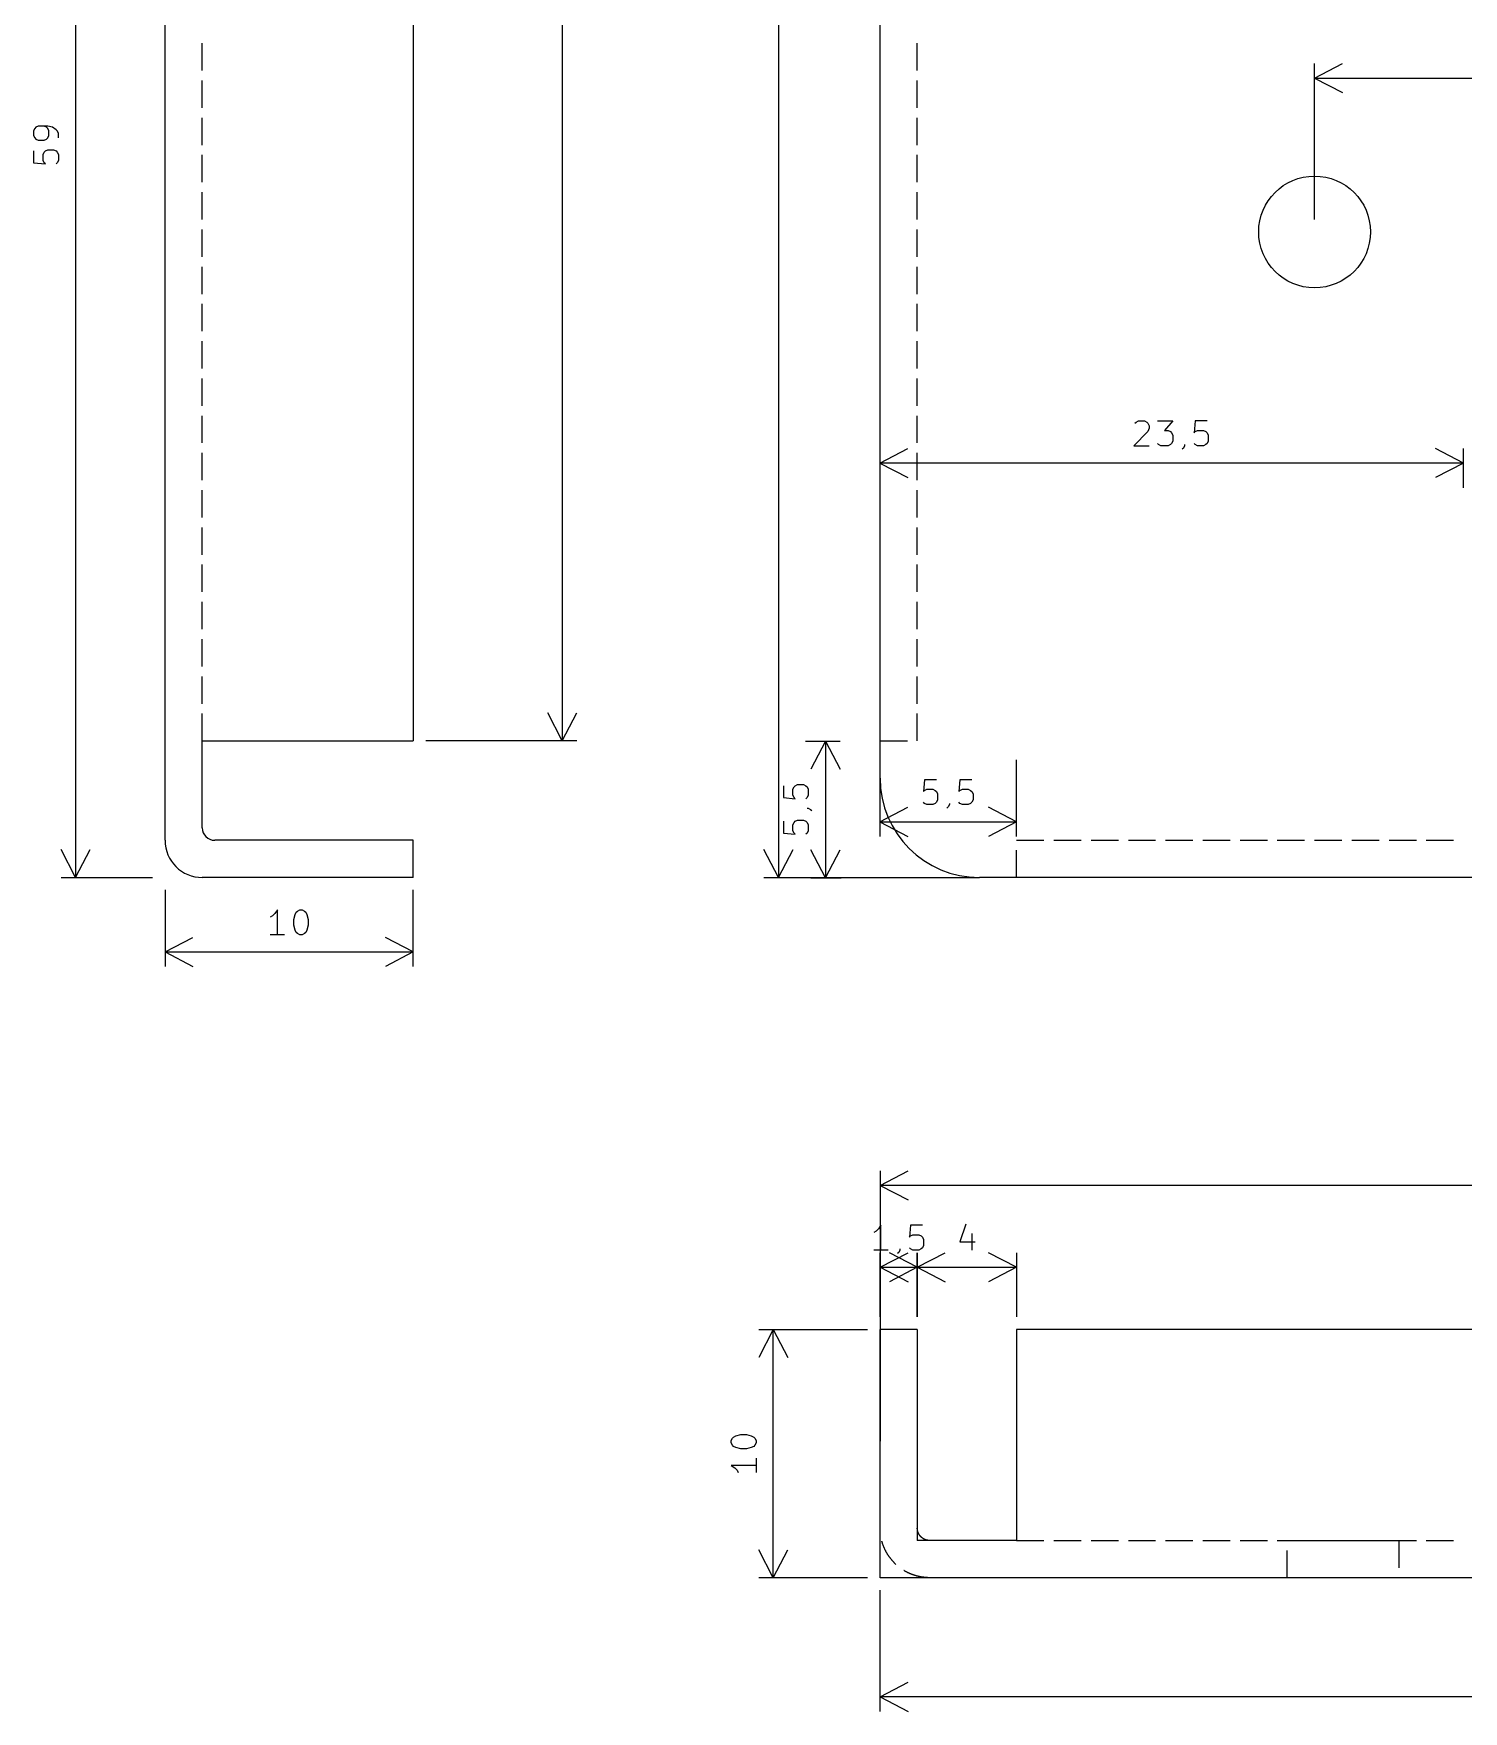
# Model space of a CAD drawing. Header units: millimetres. Extents: x 132 to 491, y -200 to -1.
# Drawn here: x 137.2 to 194.8, y -199.9 to -132.3 of the extents above; entities that cross this region are included whole.
import ezdxf

# ---------------------------------------------------------------- set-up
doc = ezdxf.new("R2010")
doc.units = ezdxf.units.MM
doc.layers.add('User.3', color=254, linetype='CONTINUOUS', true_color=0xb4dbd2)
doc.layers.add('User.4', color=57, linetype='CONTINUOUS', true_color=0x484848)

msp = doc.modelspace()

# ---------------------------------------------------------------- linework, layer by layer
at = {"layer": 'User.3', "linetype": 'CONTINUOUS'}
for p, q in [((167.21, -48.3), (167.21, -166.3)), ((142.5, -164.8), (142.5, -49.8)), ((171.3, -162.3), (171.3, -52.3)), ((152.5, -53.8), (152.5, -160.8)), ((158.5, -53.8), (158.5, -160.8)), ((138.9, -107.3), (138.9, -166.3)), ((144, -133.8), (144, -132.7)), ((172.8, -133.8), (172.8, -132.7)), ((188.8, -134.1), (189.926504, -133.513579)), ((188.8, -139.8), (188.8, -133.51358)), ((144, -135.3), (144, -134.2)), ((172.8, -135.3), (172.8, -134.2)), ((188.8, -134.1), (271.3, -134.1)), ((188.8, -134.1), (189.926504, -134.686421)), ((144, -136.8), (144, -135.7)), ((172.8, -136.8), (172.8, -135.7)), ((137.252438, -136.133333), (137.204819, -136.228571)), ((137.204819, -136.228571), (137.204819, -136.419047)), ((137.204819, -136.419047), (137.252438, -136.514285)), ((137.300057, -136.085714), (137.252438, -136.133333)), ((137.395295, -136.038095), (137.300057, -136.085714)), ((137.776247, -136.038095), (137.395295, -136.038095)), ((137.728628, -136.085714), (137.63339, -136.038095)), ((137.776247, -136.133333), (137.728628, -136.085714)), ((137.966723, -136.085714), (137.776247, -136.038095)), ((137.823866, -136.228571), (137.776247, -136.133333)), ((137.776247, -136.514285), (137.823866, -136.419047)), ((137.823866, -136.419047), (137.823866, -136.228571)), ((138.10958, -136.180952), (137.966723, -136.085714)), ((138.1572, -136.228571), (138.10958, -136.180952)), ((138.204819, -136.323809), (138.1572, -136.228571)), ((138.204819, -136.514285), (138.204819, -136.323809)), ((137.204819, -137.038095), (137.204819, -137.514285)), ((137.252438, -136.514285), (137.300057, -136.561904)), ((137.300057, -136.561904), (137.395295, -136.609523)), ((137.395295, -136.609523), (137.63339, -136.609523)), ((137.585771, -137.180952), (137.63339, -137.085714)), ((137.63339, -136.609523), (137.728628, -136.561904)), ((137.63339, -137.085714), (137.681009, -137.038095)), ((137.681009, -137.038095), (137.776247, -136.990476)), ((137.728628, -136.561904), (137.776247, -136.514285)), ((137.776247, -136.990476), (138.014342, -136.990476)), ((138.014342, -136.990476), (138.10958, -137.038095)), ((138.10958, -137.038095), (138.1572, -137.085714)), ((138.1572, -137.085714), (138.204819, -137.180952)), ((137.204819, -137.514285), (137.681009, -137.561904)), ((137.585771, -137.419047), (137.585771, -137.180952)), ((137.63339, -137.514285), (137.585771, -137.419047)), ((137.681009, -137.561904), (137.63339, -137.514285)), ((138.1572, -137.514285), (138.10958, -137.561904)), ((138.204819, -137.419047), (138.1572, -137.514285)), ((138.204819, -137.180952), (138.204819, -137.419047)), ((144, -138.3), (144, -137.2)), ((172.8, -138.3), (172.8, -137.2)), ((144, -139.8), (144, -138.7)), ((172.8, -139.8), (172.8, -138.7)), ((144, -141.3), (144, -140.2)), ((172.8, -141.3), (172.8, -140.2)), ((144, -142.8), (144, -141.7)), ((172.8, -142.8), (172.8, -141.7)), ((144, -144.3), (144, -143.2)), ((172.8, -144.3), (172.8, -143.2)), ((144, -145.8), (144, -144.7)), ((172.8, -145.8), (172.8, -144.7)), ((144, -147.3), (144, -146.2)), ((172.8, -147.3), (172.8, -146.2)), ((144, -148.8), (144, -147.7)), ((172.8, -148.8), (172.8, -147.7)), ((181.566829, -148.007038), (181.614448, -147.959419)), ((181.614448, -147.959419), (181.709686, -147.9118)), ((181.709686, -147.9118), (181.947781, -147.9118)), ((181.947781, -147.9118), (182.043019, -147.959419)), ((182.043019, -147.959419), (182.090638, -148.007038)), ((182.471591, -147.9118), (183.090638, -147.9118)), ((183.090638, -147.9118), (182.757305, -148.292752)), ((183.9954, -147.9118), (183.947781, -148.38799)), ((184.47159, -147.9118), (183.9954, -147.9118)), ((182.090638, -148.340371), (181.51921, -148.9118)), ((182.090638, -148.007038), (182.138257, -148.102276)), ((182.138257, -148.197514), (182.090638, -148.340371)), ((182.138257, -148.102276), (182.138257, -148.197514)), ((182.757305, -148.292752), (182.900162, -148.292752)), ((182.900162, -148.292752), (182.9954, -148.340371)), ((182.9954, -148.340371), (183.043019, -148.38799)), ((183.043019, -148.38799), (183.090638, -148.483228)), ((183.090638, -148.483228), (183.090638, -148.721323)), ((183.947781, -148.38799), (183.9954, -148.340371)), ((183.9954, -148.340371), (184.090638, -148.292752)), ((184.090638, -148.292752), (184.328733, -148.292752)), ((184.328733, -148.292752), (184.423971, -148.340371)), ((184.423971, -148.340371), (184.47159, -148.38799)), ((184.47159, -148.38799), (184.519209, -148.483228)), ((184.519209, -148.483228), (184.519209, -148.721323)), ((144, -150.3), (144, -149.2)), ((171.293019, -149.606981), (172.419523, -149.02056)), ((171.293019, -149.020561), (171.293019, -150.706981)), ((172.8, -150.3), (172.8, -149.2)), ((181.51921, -148.9118), (182.138257, -148.9118)), ((182.51921, -148.864181), (182.471591, -148.816561)), ((182.614448, -148.9118), (182.51921, -148.864181)), ((182.900162, -148.9118), (182.614448, -148.9118)), ((182.9954, -148.864181), (182.900162, -148.9118)), ((183.043019, -148.816561), (182.9954, -148.864181)), ((183.090638, -148.721323), (183.043019, -148.816561)), ((183.51921, -149.007038), (183.471591, -149.054657)), ((183.566829, -148.9118), (183.51921, -149.007038)), ((183.566829, -148.864181), (183.566829, -148.9118)), ((183.9954, -148.864181), (183.947781, -148.816561)), ((184.090638, -148.9118), (183.9954, -148.864181)), ((184.328733, -148.9118), (184.090638, -148.9118)), ((184.423971, -148.864181), (184.328733, -148.9118)), ((184.47159, -148.816561), (184.423971, -148.864181)), ((184.519209, -148.721323), (184.47159, -148.816561)), ((194.793019, -149.606981), (193.666515, -149.02056)), ((194.793019, -150.606981), (194.793019, -149.020561)), ((194.793019, -149.606981), (171.293019, -149.606981)), ((171.293019, -149.606981), (172.419523, -150.193402)), ((194.793019, -149.606981), (193.666515, -150.193402)), ((144, -151.8), (144, -150.7)), ((172.8, -151.8), (172.8, -150.7)), ((144, -153.3), (144, -152.2)), ((172.8, -153.3), (172.8, -152.2)), ((144, -154.8), (144, -153.7)), ((172.8, -154.8), (172.8, -153.7)), ((144, -156.3), (144, -155.2)), ((172.8, -156.3), (172.8, -155.2)), ((144, -157.8), (144, -156.7)), ((172.8, -157.8), (172.8, -156.7)), ((144, -159.3), (144, -158.2)), ((172.8, -159.3), (172.8, -158.2)), ((144, -160.8), (144, -159.7)), ((158.5, -160.8), (157.913579, -159.673496)), ((158.5, -160.8), (159.086421, -159.673496)), ((172.8, -160.8), (172.8, -159.7)), ((144, -160.8), (152.5, -160.8)), ((144, -164.3), (144, -160.8)), ((159.08642, -160.8), (153, -160.8)), ((168.293019, -160.806981), (169.689439, -160.806981)), ((169.103019, -160.806981), (168.516598, -161.933485)), ((169.103019, -160.806981), (169.103019, -166.306981)), ((169.103019, -160.806981), (169.68944, -161.933485)), ((171.3, -160.8), (172.4, -160.8)), ((171.293019, -161.306981), (171.293019, -164.643401)), ((176.793019, -164.643401), (176.793019, -161.556981)), ((167.407838, -162.6046), (167.407838, -163.08079)), ((167.78879, -162.747457), (167.836409, -162.652219)), ((167.78879, -162.985552), (167.78879, -162.747457)), ((167.836409, -162.652219), (167.884028, -162.6046)), ((167.884028, -162.6046), (167.979266, -162.556981)), ((167.979266, -162.556981), (168.217361, -162.556981)), ((168.217361, -162.556981), (168.312599, -162.6046)), ((168.312599, -162.6046), (168.360219, -162.652219)), ((168.360219, -162.652219), (168.407838, -162.747457)), ((168.407838, -162.747457), (168.407838, -162.985552)), ((173.090638, -162.3618), (173.043019, -162.83799)), ((173.043019, -162.83799), (173.090638, -162.790371)), ((173.566828, -162.3618), (173.090638, -162.3618)), ((173.090638, -162.790371), (173.185876, -162.742752)), ((173.185876, -162.742752), (173.423971, -162.742752)), ((173.423971, -162.742752), (173.519209, -162.790371)), ((173.519209, -162.790371), (173.566828, -162.83799)), ((173.566828, -162.83799), (173.614447, -162.933228)), ((174.519209, -162.3618), (174.47159, -162.83799)), ((174.47159, -162.83799), (174.519209, -162.790371)), ((174.995399, -162.3618), (174.519209, -162.3618)), ((174.519209, -162.790371), (174.614447, -162.742752)), ((174.614447, -162.742752), (174.852542, -162.742752)), ((174.852542, -162.742752), (174.94778, -162.790371)), ((174.94778, -162.790371), (174.995399, -162.83799)), ((174.995399, -162.83799), (175.043018, -162.933228)), ((167.407838, -163.08079), (167.884028, -163.128409)), ((167.836409, -163.08079), (167.78879, -162.985552)), ((167.884028, -163.128409), (167.836409, -163.08079)), ((168.360219, -163.08079), (168.312599, -163.128409)), ((168.407838, -162.985552), (168.360219, -163.08079)), ((168.360219, -163.509361), (168.407838, -163.509361)), ((168.407838, -163.509361), (168.503076, -163.55698)), ((171.293019, -164.056981), (172.419523, -163.47056)), ((173.090638, -163.314181), (173.043019, -163.266561)), ((173.185876, -163.3618), (173.090638, -163.314181)), ((173.423971, -163.3618), (173.185876, -163.3618)), ((173.519209, -163.314181), (173.423971, -163.3618)), ((173.566828, -163.266561), (173.519209, -163.314181)), ((173.614447, -163.171323), (173.566828, -163.266561)), ((173.614447, -162.933228), (173.614447, -163.171323)), ((174.043019, -163.457038), (173.9954, -163.504657)), ((174.090638, -163.3618), (174.043019, -163.457038)), ((174.090638, -163.314181), (174.090638, -163.3618)), ((174.519209, -163.314181), (174.47159, -163.266561)), ((174.614447, -163.3618), (174.519209, -163.314181)), ((174.852542, -163.3618), (174.614447, -163.3618)), ((174.94778, -163.314181), (174.852542, -163.3618)), ((174.995399, -163.266561), (174.94778, -163.314181)), ((175.043018, -163.171323), (174.995399, -163.266561)), ((175.043018, -162.933228), (175.043018, -163.171323)), ((176.793019, -164.056981), (175.666515, -163.47056)), ((167.407838, -164.033171), (167.407838, -164.509361)), ((167.78879, -164.176028), (167.836409, -164.08079)), ((167.78879, -164.414123), (167.78879, -164.176028)), ((167.836409, -164.08079), (167.884028, -164.033171)), ((167.884028, -164.033171), (167.979266, -163.985552)), ((167.979266, -163.985552), (168.217361, -163.985552)), ((168.217361, -163.985552), (168.312599, -164.033171)), ((168.312599, -164.033171), (168.360219, -164.08079)), ((168.360219, -164.08079), (168.407838, -164.176028)), ((168.407838, -164.176028), (168.407838, -164.414123)), ((168.503076, -163.55698), (168.550695, -163.604599)), ((171.293019, -164.056981), (176.793019, -164.056981)), ((171.293019, -164.056981), (172.419523, -164.643402)), ((176.793019, -164.056981), (175.666515, -164.643402)), ((152.5, -164.8), (144.5, -164.8)), ((152.5, -166.3), (152.5, -164.8)), ((167.407838, -164.509361), (167.884028, -164.55698)), ((167.836409, -164.509361), (167.78879, -164.414123)), ((167.884028, -164.55698), (167.836409, -164.509361)), ((168.360219, -164.509361), (168.312599, -164.55698)), ((168.407838, -164.414123), (168.360219, -164.509361)), ((176.8, -164.8), (177.9, -164.8)), ((178.3, -164.8), (179.4, -164.8)), ((179.8, -164.8), (180.9, -164.8)), ((181.3, -164.8), (182.4, -164.8)), ((182.8, -164.8), (183.9, -164.8)), ((184.3, -164.8), (185.4, -164.8)), ((185.8, -164.8), (186.9, -164.8)), ((187.3, -164.8), (188.4, -164.8)), ((188.8, -164.8), (189.9, -164.8)), ((190.3, -164.8), (191.4, -164.8)), ((191.8, -164.8), (192.9, -164.8)), ((193.3, -164.8), (194.4, -164.8)), ((138.9, -166.3), (138.313579, -165.173496)), ((138.9, -166.3), (139.486421, -165.173496)), ((167.21, -166.3), (166.623579, -165.173496)), ((167.21, -166.3), (167.796421, -165.173496)), ((169.103019, -166.306981), (168.516598, -165.180477)), ((169.103019, -166.306981), (169.68944, -165.180477)), ((176.8, -166.3), (176.8, -165.2)), ((138.31358, -166.3), (142, -166.3)), ((142.5, -166.8), (142.5, -169.88642)), ((152.5, -166.3), (144, -166.3)), ((152.5, -169.88642), (152.5, -166.8)), ((166.62358, -166.3), (175.3, -166.3)), ((168.516599, -166.306981), (169.733019, -166.306981)), ((419.3, -166.3), (175.3, -166.3)), ((146.833333, -167.842914), (146.738095, -167.890533)), ((146.928571, -167.747676), (146.833333, -167.842914)), ((147.023809, -167.604819), (146.928571, -167.747676)), ((147.023809, -168.604819), (147.023809, -167.604819)), ((147.690476, -167.985771), (147.738095, -167.795295)), ((147.690476, -168.223866), (147.690476, -167.985771)), ((147.738095, -168.414342), (147.690476, -168.223866)), ((147.738095, -167.795295), (147.785714, -167.700057)), ((147.785714, -167.700057), (147.833333, -167.652438)), ((147.833333, -167.652438), (147.928571, -167.604819)), ((147.928571, -167.604819), (148.023809, -167.604819)), ((148.023809, -167.604819), (148.119047, -167.652438)), ((148.119047, -167.652438), (148.166666, -167.700057)), ((148.166666, -167.700057), (148.214285, -167.795295)), ((148.214285, -167.795295), (148.261904, -167.985771)), ((148.261904, -168.223866), (148.214285, -168.414342)), ((148.261904, -167.985771), (148.261904, -168.223866)), ((142.5, -169.3), (143.626504, -168.713579)), ((147.309523, -168.604819), (146.738095, -168.604819)), ((147.785714, -168.50958), (147.738095, -168.414342)), ((147.833333, -168.5572), (147.785714, -168.50958)), ((147.928571, -168.604819), (147.833333, -168.5572)), ((148.023809, -168.604819), (147.928571, -168.604819)), ((148.119047, -168.5572), (148.023809, -168.604819)), ((148.166666, -168.50958), (148.119047, -168.5572)), ((148.214285, -168.414342), (148.166666, -168.50958)), ((152.5, -169.3), (151.373496, -168.713579)), ((142.5, -169.3), (152.5, -169.3)), ((142.5, -169.3), (143.626504, -169.886421)), ((152.5, -169.3), (151.373496, -169.886421)), ((171.3, -178.7), (172.426504, -178.113579)), ((171.3, -178.11358), (171.3, -189)), ((297.3, -178.7), (171.3, -178.7)), ((171.3, -178.7), (172.426504, -179.286421)), ((171.335714, -180.304819), (171.240476, -180.447676)), ((171.335714, -181.304819), (171.335714, -180.304819)), ((172.52619, -180.304819), (172.478571, -180.781009)), ((173.00238, -180.304819), (172.52619, -180.304819)), ((174.752381, -180.2572), (174.514286, -180.971485)), ((171.145238, -180.542914), (171.05, -180.590533)), ((171.240476, -180.447676), (171.145238, -180.542914)), ((172.478571, -180.781009), (172.52619, -180.73339)), ((172.52619, -180.73339), (172.621428, -180.685771)), ((172.621428, -180.685771), (172.859523, -180.685771)), ((172.859523, -180.685771), (172.954761, -180.73339)), ((172.954761, -180.73339), (173.00238, -180.781009)), ((173.00238, -180.781009), (173.049999, -180.876247)), ((173.049999, -180.876247), (173.049999, -181.114342)), ((174.514286, -180.971485), (175.133333, -180.971485)), ((174.990476, -180.638152), (174.990476, -181.304819)), ((171.621428, -181.304819), (171.05, -181.304819)), ((171.3, -182), (172.426504, -181.413579)), ((171.3, -184), (171.3, -181.41358)), ((172.8, -182), (171.673496, -181.413579)), ((172.05, -181.400057), (172.002381, -181.447676)), ((172.097619, -181.304819), (172.05, -181.400057)), ((172.097619, -181.2572), (172.097619, -181.304819)), ((172.52619, -181.2572), (172.478571, -181.20958)), ((172.621428, -181.304819), (172.52619, -181.2572)), ((172.859523, -181.304819), (172.621428, -181.304819)), ((172.8, -182), (173.926504, -181.413579)), ((172.8, -184), (172.8, -181.41358)), ((172.8, -181.41358), (172.8, -184)), ((172.954761, -181.2572), (172.859523, -181.304819)), ((173.00238, -181.20958), (172.954761, -181.2572)), ((173.049999, -181.114342), (173.00238, -181.20958)), ((176.8, -182), (175.673496, -181.413579)), ((176.8, -181.41358), (176.8, -184)), ((171.3, -182), (172.8, -182)), ((171.3, -182), (172.426504, -182.586421)), ((172.8, -182), (171.673496, -182.586421)), ((172.8, -182), (176.8, -182)), ((172.8, -182), (173.926504, -182.586421)), ((176.8, -182), (175.673496, -182.586421)), ((167, -184.5), (166.413579, -185.626504)), ((166.41358, -184.5), (170.8, -184.5)), ((167, -194.5), (167, -184.5)), ((167, -184.5), (167.586421, -185.626504)), ((171.3, -194.5), (171.3, -184.5)), ((172.8, -184.5), (171.3, -184.5)), ((172.8, -184.5), (172.8, -193)), ((176.8, -184.5), (176.8, -193)), ((417.8, -184.5), (176.8, -184.5)), ((165.304819, -188.97619), (165.352438, -188.880952)), ((165.304819, -189.071428), (165.304819, -188.97619)), ((165.352438, -189.166666), (165.304819, -189.071428)), ((165.352438, -188.880952), (165.400057, -188.833333)), ((165.400057, -189.214285), (165.352438, -189.166666)), ((165.400057, -188.833333), (165.495295, -188.785714)), ((165.495295, -188.785714), (165.685771, -188.738095)), ((165.685771, -188.738095), (165.923866, -188.738095)), ((165.923866, -188.738095), (166.114342, -188.785714)), ((166.114342, -188.785714), (166.20958, -188.833333)), ((166.20958, -188.833333), (166.2572, -188.880952)), ((166.2572, -189.166666), (166.20958, -189.214285)), ((166.2572, -188.880952), (166.304819, -188.97619)), ((166.304819, -189.071428), (166.2572, -189.166666)), ((166.304819, -188.97619), (166.304819, -189.071428)), ((165.495295, -189.261904), (165.400057, -189.214285)), ((165.685771, -189.309523), (165.495295, -189.261904)), ((165.923866, -189.309523), (165.685771, -189.309523)), ((166.114342, -189.261904), (165.923866, -189.309523)), ((166.20958, -189.214285), (166.114342, -189.261904)), ((166.304819, -189.690476), (166.304819, -190.261904)), ((166.304819, -189.97619), (165.304819, -189.97619)), ((165.304819, -189.97619), (165.447676, -190.071428)), ((165.447676, -190.071428), (165.542914, -190.166666)), ((165.542914, -190.166666), (165.590533, -190.261904)), ((171.300001, -192.501966), (171.3, -192.5)), ((171.300094, -192.519419), (171.300001, -192.501966)), ((171.30034, -192.536871), (171.300094, -192.519419)), ((171.300738, -192.55432), (171.30034, -192.536871)), ((171.301288, -192.571764), (171.300738, -192.55432)), ((171.30199, -192.589203), (171.301288, -192.571764)), ((171.302845, -192.606635), (171.30199, -192.589203)), ((172.800019, -192.504363), (172.8, -192.5)), ((172.800076, -192.508726), (172.800019, -192.504363)), ((172.800171, -192.513088), (172.800076, -192.508726)), ((172.800305, -192.51745), (172.800171, -192.513088)), ((172.800476, -192.52181), (172.800305, -192.51745)), ((172.800685, -192.526168), (172.800476, -192.52181)), ((172.800933, -192.530524), (172.800685, -192.526168)), ((172.801218, -192.534878), (172.800933, -192.530524)), ((172.801541, -192.53923), (172.801218, -192.534878)), ((172.801903, -192.543578), (172.801541, -192.53923)), ((172.802302, -192.547923), (172.801903, -192.543578)), ((172.802739, -192.552264), (172.802302, -192.547923)), ((172.803214, -192.556602), (172.802739, -192.552264)), ((172.803727, -192.560935), (172.803214, -192.556602)), ((172.804278, -192.565263), (172.803727, -192.560935)), ((172.804866, -192.569587), (172.804278, -192.565263)), ((172.805492, -192.573905), (172.804866, -192.569587)), ((172.806156, -192.578217), (172.805492, -192.573905)), ((172.806857, -192.582524), (172.806156, -192.578217)), ((172.807596, -192.586824), (172.806857, -192.582524)), ((172.808373, -192.591118), (172.807596, -192.586824)), ((172.809186, -192.595404), (172.808373, -192.591118)), ((171.303851, -192.62406), (171.302845, -192.606635)), ((171.30501, -192.641474), (171.303851, -192.62406)), ((171.373002, -193.035424), (171.372884, -193.034998)), ((171.377748, -193.05222), (171.373002, -193.035424)), ((171.38264, -193.068973), (171.377748, -193.05222)), ((171.387678, -193.085684), (171.38264, -193.068973)), ((171.392862, -193.102349), (171.387678, -193.085684)), ((171.398191, -193.118969), (171.392862, -193.102349)), ((171.403665, -193.135542), (171.398191, -193.118969)), ((171.409283, -193.152066), (171.403665, -193.135542)), ((171.415045, -193.16854), (171.409283, -193.152066)), ((171.420951, -193.184964), (171.415045, -193.16854)), ((171.427, -193.201336), (171.420951, -193.184964)), ((171.433192, -193.217654), (171.427, -193.201336)), ((171.439525, -193.233917), (171.433192, -193.217654)), ((171.446001, -193.250125), (171.439525, -193.233917)), ((171.452617, -193.266275), (171.446001, -193.250125)), ((171.459375, -193.282367), (171.452617, -193.266275)), ((176.8, -193), (172.8, -193)), ((172.810038, -192.599684), (172.809186, -192.595404)), ((172.810926, -192.603956), (172.810038, -192.599684)), ((172.811852, -192.60822), (172.810926, -192.603956)), ((172.812815, -192.612476), (172.811852, -192.60822)), ((172.813815, -192.616723), (172.812815, -192.612476)), ((172.814852, -192.620961), (172.813815, -192.616723)), ((172.815926, -192.62519), (172.814852, -192.620961)), ((172.817037, -192.62941), (172.815926, -192.62519)), ((172.818185, -192.633619), (172.817037, -192.62941)), ((172.819369, -192.637819), (172.818185, -192.633619)), ((172.82059, -192.642008), (172.819369, -192.637819)), ((172.821848, -192.646186), (172.82059, -192.642008)), ((172.823142, -192.650353), (172.821848, -192.646186)), ((172.824472, -192.654508), (172.823142, -192.650353)), ((172.825838, -192.658652), (172.824472, -192.654508)), ((172.827241, -192.662784), (172.825838, -192.658652)), ((172.828679, -192.666903), (172.827241, -192.662784)), ((172.830154, -192.67101), (172.828679, -192.666903)), ((172.831664, -192.675104), (172.830154, -192.67101)), ((172.83321, -192.679184), (172.831664, -192.675104)), ((172.834791, -192.683251), (172.83321, -192.679184)), ((172.836408, -192.687303), (172.834791, -192.683251)), ((172.83806, -192.691342), (172.836408, -192.687303)), ((172.839748, -192.695366), (172.83806, -192.691342)), ((172.84147, -192.699375), (172.839748, -192.695366)), ((172.843227, -192.703368), (172.84147, -192.699375)), ((172.845019, -192.707347), (172.843227, -192.703368)), ((172.846846, -192.711309), (172.845019, -192.707347)), ((172.848707, -192.715256), (172.846846, -192.711309)), ((172.850603, -192.719186), (172.848707, -192.715256)), ((172.852533, -192.723099), (172.850603, -192.719186)), ((172.854497, -192.726995), (172.852533, -192.723099)), ((172.856495, -192.730874), (172.854497, -192.726995)), ((172.858526, -192.734736), (172.856495, -192.730874)), ((172.860591, -192.738579), (172.858526, -192.734736)), ((172.86269, -192.742405), (172.860591, -192.738579)), ((172.864822, -192.746212), (172.86269, -192.742405)), ((172.866987, -192.75), (172.864822, -192.746212)), ((172.869185, -192.753769), (172.866987, -192.75)), ((172.871416, -192.757519), (172.869185, -192.753769)), ((172.87368, -192.761249), (172.871416, -192.757519)), ((172.875976, -192.76496), (172.87368, -192.761249)), ((172.878304, -192.76865), (172.875976, -192.76496)), ((172.880665, -192.77232), (172.878304, -192.76865)), ((172.883057, -192.775968), (172.880665, -192.77232)), ((172.885481, -192.779596), (172.883057, -192.775968)), ((172.887937, -192.783203), (172.885481, -192.779596)), ((172.890424, -192.786788), (172.887937, -192.783203)), ((172.892942, -192.790351), (172.890424, -192.786788)), ((172.895492, -192.793893), (172.892942, -192.790351)), ((172.898072, -192.797411), (172.895492, -192.793893)), ((172.900682, -192.800908), (172.898072, -192.797411)), ((172.903323, -192.804381), (172.900682, -192.800908)), ((172.905995, -192.807831), (172.903323, -192.804381)), ((172.908696, -192.811257), (172.905995, -192.807831)), ((172.911427, -192.81466), (172.908696, -192.811257)), ((172.914188, -192.818039), (172.911427, -192.81466)), ((172.916978, -192.821394), (172.914188, -192.818039)), ((172.919797, -192.824724), (172.916978, -192.821394)), ((172.922645, -192.82803), (172.919797, -192.824724)), ((172.925522, -192.83131), (172.922645, -192.82803)), ((172.928428, -192.834565), (172.925522, -192.83131)), ((172.931361, -192.837795), (172.928428, -192.834565)), ((172.934323, -192.840999), (172.931361, -192.837795)), ((172.937313, -192.844177), (172.934323, -192.840999)), ((172.94033, -192.847329), (172.937313, -192.844177)), ((172.943375, -192.850455), (172.94033, -192.847329)), ((172.946447, -192.853553), (172.943375, -192.850455)), ((172.949545, -192.856625), (172.946447, -192.853553)), ((172.952671, -192.85967), (172.949545, -192.856625)), ((172.955823, -192.862687), (172.952671, -192.85967)), ((172.959001, -192.865677), (172.955823, -192.862687)), ((172.962205, -192.868639), (172.959001, -192.865677)), ((172.965435, -192.871572), (172.962205, -192.868639)), ((172.96869, -192.874478), (172.965435, -192.871572)), ((172.97197, -192.877355), (172.96869, -192.874478)), ((172.975276, -192.880203), (172.97197, -192.877355)), ((172.978606, -192.883022), (172.975276, -192.880203)), ((172.981961, -192.885812), (172.978606, -192.883022)), ((172.98534, -192.888573), (172.981961, -192.885812)), ((172.988743, -192.891304), (172.98534, -192.888573)), ((172.992169, -192.894005), (172.988743, -192.891304)), ((172.995619, -192.896677), (172.992169, -192.894005)), ((172.999092, -192.899318), (172.995619, -192.896677)), ((173.002589, -192.901928), (172.999092, -192.899318)), ((173.006107, -192.904508), (173.002589, -192.901928)), ((173.009649, -192.907058), (173.006107, -192.904508)), ((173.013212, -192.909576), (173.009649, -192.907058)), ((173.016797, -192.912063), (173.013212, -192.909576)), ((173.020404, -192.914519), (173.016797, -192.912063)), ((173.024032, -192.916943), (173.020404, -192.914519)), ((173.02768, -192.919335), (173.024032, -192.916943)), ((173.03135, -192.921696), (173.02768, -192.919335)), ((173.03504, -192.924024), (173.03135, -192.921696)), ((173.038751, -192.92632), (173.03504, -192.924024)), ((173.042481, -192.928584), (173.038751, -192.92632)), ((173.046231, -192.930815), (173.042481, -192.928584)), ((173.05, -192.933013), (173.046231, -192.930815)), ((173.053788, -192.935178), (173.05, -192.933013)), ((173.057595, -192.93731), (173.053788, -192.935178)), ((173.061421, -192.939409), (173.057595, -192.93731)), ((173.065264, -192.941474), (173.061421, -192.939409)), ((173.069126, -192.943505), (173.065264, -192.941474)), ((173.073005, -192.945503), (173.069126, -192.943505)), ((173.076901, -192.947467), (173.073005, -192.945503)), ((173.080814, -192.949397), (173.076901, -192.947467)), ((173.084744, -192.951293), (173.080814, -192.949397)), ((173.088691, -192.953154), (173.084744, -192.951293)), ((173.092653, -192.954981), (173.088691, -192.953154)), ((173.096632, -192.956773), (173.092653, -192.954981)), ((173.100625, -192.95853), (173.096632, -192.956773)), ((173.104634, -192.960252), (173.100625, -192.95853)), ((173.108658, -192.96194), (173.104634, -192.960252)), ((173.112697, -192.963592), (173.108658, -192.96194)), ((173.116749, -192.965209), (173.112697, -192.963592)), ((173.120816, -192.96679), (173.116749, -192.965209)), ((173.124896, -192.968336), (173.120816, -192.96679)), ((173.12899, -192.969846), (173.124896, -192.968336)), ((173.133097, -192.971321), (173.12899, -192.969846)), ((173.137216, -192.972759), (173.133097, -192.971321)), ((173.141348, -192.974162), (173.137216, -192.972759)), ((173.145492, -192.975528), (173.141348, -192.974162)), ((173.149647, -192.976858), (173.145492, -192.975528)), ((173.153814, -192.978152), (173.149647, -192.976858)), ((173.157992, -192.97941), (173.153814, -192.978152)), ((173.162181, -192.980631), (173.157992, -192.97941)), ((173.166381, -192.981815), (173.162181, -192.980631)), ((173.17059, -192.982963), (173.166381, -192.981815)), ((173.17481, -192.984074), (173.17059, -192.982963)), ((173.179039, -192.985148), (173.17481, -192.984074)), ((173.183277, -192.986185), (173.179039, -192.985148)), ((173.187524, -192.987185), (173.183277, -192.986185)), ((173.19178, -192.988148), (173.187524, -192.987185)), ((173.196044, -192.989074), (173.19178, -192.988148)), ((173.200316, -192.989962), (173.196044, -192.989074)), ((173.204596, -192.990814), (173.200316, -192.989962)), ((173.208882, -192.991627), (173.204596, -192.990814)), ((173.213176, -192.992404), (173.208882, -192.991627)), ((173.217476, -192.993143), (173.213176, -192.992404)), ((173.221783, -192.993844), (173.217476, -192.993143)), ((173.226095, -192.994508), (173.221783, -192.993844)), ((173.230413, -192.995134), (173.226095, -192.994508)), ((173.234737, -192.995722), (173.230413, -192.995134)), ((173.239065, -192.996273), (173.234737, -192.995722)), ((173.243398, -192.996786), (173.239065, -192.996273)), ((173.247736, -192.997261), (173.243398, -192.996786)), ((173.252077, -192.997698), (173.247736, -192.997261)), ((173.256422, -192.998097), (173.252077, -192.997698)), ((173.26077, -192.998459), (173.256422, -192.998097)), ((173.265122, -192.998782), (173.26077, -192.998459)), ((173.269476, -192.999067), (173.265122, -192.998782)), ((173.273832, -192.999315), (173.269476, -192.999067)), ((173.27819, -192.999524), (173.273832, -192.999315)), ((173.28255, -192.999695), (173.27819, -192.999524)), ((173.286912, -192.999829), (173.28255, -192.999695)), ((173.291274, -192.999924), (173.286912, -192.999829)), ((173.295637, -192.999981), (173.291274, -192.999924)), ((173.3, -193), (173.295637, -192.999981)), ((176.8, -193), (177.9, -193)), ((178.3, -193), (179.4, -193)), ((179.8, -193), (180.9, -193)), ((181.3, -193), (182.4, -193)), ((182.8, -193), (183.9, -193)), ((184.3, -193), (185.4, -193)), ((185.8, -193), (186.9, -193)), ((187.3, -193), (188.4, -193)), ((187.7, -193), (188.8, -193)), ((188.8, -193), (189.9, -193)), ((189.2, -193), (190.3, -193)), ((190.3, -193), (191.4, -193)), ((190.7, -193), (191.8, -193)), ((191.8, -193), (192.9, -193)), ((192.193019, -193), (192.193019, -194.1)), ((193.3, -193), (194.4, -193)), ((167, -194.5), (166.413579, -193.373496)), ((167, -194.5), (167.586421, -193.373496)), ((171.466272, -193.2984), (171.459375, -193.282367)), ((171.473309, -193.314371), (171.466272, -193.2984)), ((171.480485, -193.330281), (171.473309, -193.314371)), ((171.4878, -193.346127), (171.480485, -193.330281)), ((171.495253, -193.361909), (171.4878, -193.346127)), ((171.502843, -193.377626), (171.495253, -193.361909)), ((171.51057, -193.393275), (171.502843, -193.377626)), ((171.518434, -193.408857), (171.51057, -193.393275)), ((171.526433, -193.424369), (171.518434, -193.408857)), ((171.534567, -193.439811), (171.526433, -193.424369)), ((171.542835, -193.455181), (171.534567, -193.439811)), ((171.551237, -193.470479), (171.542835, -193.455181)), ((171.559773, -193.485703), (171.551237, -193.470479)), ((171.568441, -193.500851), (171.559773, -193.485703)), ((171.577241, -193.515924), (171.568441, -193.500851)), ((171.586172, -193.530919), (171.577241, -193.515924)), ((171.595234, -193.545835), (171.586172, -193.530919)), ((171.604425, -193.560672), (171.595234, -193.545835)), ((171.613746, -193.575428), (171.604425, -193.560672)), ((171.623195, -193.590102), (171.613746, -193.575428)), ((171.632771, -193.604694), (171.623195, -193.590102)), ((171.642475, -193.619201), (171.632771, -193.604694)), ((171.652305, -193.633623), (171.642475, -193.619201)), ((171.66226, -193.647958), (171.652305, -193.633623)), ((171.67234, -193.662206), (171.66226, -193.647958)), ((171.682544, -193.676366), (171.67234, -193.662206)), ((171.692871, -193.690436), (171.682544, -193.676366)), ((171.703321, -193.704415), (171.692871, -193.690436)), ((171.713892, -193.718303), (171.703321, -193.704415)), ((171.724584, -193.732098), (171.713892, -193.718303)), ((171.735396, -193.745799), (171.724584, -193.732098)), ((171.746327, -193.759405), (171.735396, -193.745799)), ((171.757376, -193.772915), (171.746327, -193.759405)), ((171.768543, -193.786328), (171.757376, -193.772915)), ((171.779827, -193.799644), (171.768543, -193.786328)), ((171.791226, -193.81286), (171.779827, -193.799644)), ((171.80274, -193.825976), (171.791226, -193.81286)), ((171.814368, -193.838992), (171.80274, -193.825976)), ((171.82611, -193.851905), (171.814368, -193.838992)), ((171.837963, -193.864716), (171.82611, -193.851905)), ((171.849928, -193.877422), (171.837963, -193.864716)), ((171.862004, -193.890024), (171.849928, -193.877422)), ((171.874188, -193.90252), (171.862004, -193.890024)), ((171.886482, -193.914909), (171.874188, -193.90252)), ((171.898883, -193.92719), (171.886482, -193.914909)), ((171.911391, -193.939362), (171.898883, -193.92719)), ((171.924004, -193.951425), (171.911391, -193.939362)), ((187.7, -194.5), (187.7, -193.4)), ((170.8, -194.5), (166.41358, -194.5)), ((423.3, -194.5), (171.3, -194.5)), ((171.936722, -193.963378), (171.924004, -193.951425)), ((172.255003, -194.20528), (172.254626, -194.205049)), ((172.269924, -194.214335), (172.255003, -194.20528)), ((172.284923, -194.223258), (172.269924, -194.214335)), ((172.3, -194.232051), (172.284923, -194.223258)), ((172.315153, -194.240711), (172.3, -194.232051)), ((172.330381, -194.249239), (172.315153, -194.240711)), ((172.345682, -194.257634), (172.330381, -194.249239)), ((172.361057, -194.265895), (172.345682, -194.257634)), ((172.376503, -194.274022), (172.361057, -194.265895)), ((172.392019, -194.282013), (172.376503, -194.274022)), ((172.407604, -194.289869), (172.392019, -194.282013)), ((172.423258, -194.297588), (172.407604, -194.289869)), ((172.438978, -194.305171), (172.423258, -194.297588)), ((172.454763, -194.312616), (172.438978, -194.305171)), ((172.470614, -194.319923), (172.454763, -194.312616)), ((172.486527, -194.327091), (172.470614, -194.319923)), ((172.502502, -194.33412), (172.486527, -194.327091)), ((172.518538, -194.34101), (172.502502, -194.33412)), ((172.534633, -194.347759), (172.518538, -194.34101)), ((172.550787, -194.354368), (172.534633, -194.347759)), ((172.566998, -194.360835), (172.550787, -194.354368)), ((172.583264, -194.367161), (172.566998, -194.360835)), ((172.599585, -194.373344), (172.583264, -194.367161)), ((172.61596, -194.379385), (172.599585, -194.373344)), ((172.632386, -194.385283), (172.61596, -194.379385)), ((172.648864, -194.391037), (172.632386, -194.385283)), ((172.665391, -194.396647), (172.648864, -194.391037)), ((172.681966, -194.402113), (172.665391, -194.396647)), ((172.698588, -194.407434), (172.681966, -194.402113)), ((172.715257, -194.41261), (172.698588, -194.407434)), ((172.731969, -194.417639), (172.715257, -194.41261)), ((172.748725, -194.422523), (172.731969, -194.417639)), ((172.765523, -194.427261), (172.748725, -194.422523)), ((172.782362, -194.431852), (172.765523, -194.427261)), ((172.79924, -194.436295), (172.782362, -194.431852)), ((172.816156, -194.440591), (172.79924, -194.436295)), ((172.833109, -194.44474), (172.816156, -194.440591)), ((172.850098, -194.44874), (172.833109, -194.44474)), ((172.867121, -194.452592), (172.850098, -194.44874)), ((172.884177, -194.456295), (172.867121, -194.452592)), ((172.901264, -194.459849), (172.884177, -194.456295)), ((172.918382, -194.463254), (172.901264, -194.459849)), ((172.935529, -194.46651), (172.918382, -194.463254)), ((172.952704, -194.469616), (172.935529, -194.46651)), ((172.969905, -194.472571), (172.952704, -194.469616)), ((172.987131, -194.475377), (172.969905, -194.472571)), ((173.004381, -194.478032), (172.987131, -194.475377)), ((173.021654, -194.480536), (173.004381, -194.478032)), ((173.038948, -194.48289), (173.021654, -194.480536)), ((173.056261, -194.485092), (173.038948, -194.48289)), ((173.073594, -194.487144), (173.056261, -194.485092)), ((173.090943, -194.489044), (173.073594, -194.487144)), ((173.108308, -194.490792), (173.090943, -194.489044)), ((173.125689, -194.492389), (173.108308, -194.490792)), ((173.143082, -194.493835), (173.125689, -194.492389)), ((173.160487, -194.495128), (173.143082, -194.493835)), ((173.177903, -194.49627), (173.160487, -194.495128)), ((173.195328, -194.497259), (173.177903, -194.49627)), ((173.212761, -194.498096), (173.195328, -194.497259)), ((173.230201, -194.498782), (173.212761, -194.498096)), ((173.247646, -194.499315), (173.230201, -194.498782)), ((173.265095, -194.499695), (173.247646, -194.499315)), ((173.282547, -194.499924), (173.265095, -194.499695)), ((173.3, -194.5), (173.282547, -194.499924)), ((189.193019, -194.5), (188.093019, -194.5)), ((190.693019, -194.5), (189.593019, -194.5)), ((192.193019, -194.5), (191.093019, -194.5)), ((171.3, -199.88642), (171.3, -195)), ((171.3, -199.3), (172.426504, -198.713579)), ((423.3, -199.3), (171.3, -199.3)), ((171.3, -199.3), (172.426504, -199.886421))]:
    msp.add_line(p, q, dxfattribs=at)
at = {"layer": 'User.3'}
for centre, radius in [((230.05, -99.05), 45), ((188.8, -140.3), 2.25)]:
    msp.add_circle(centre, radius, dxfattribs=at)
for centre, radius in [((175.3, -162.3), 4), ((144, -164.8), 1.5), ((144.5, -164.3), 0.5)]:
    msp.add_arc(centre, radius, -180, -90, dxfattribs=at)
at = {"layer": 'User.4', "linetype": 'CONTINUOUS'}
for p, q in [((142.5, -164.8), (142.5, -49.8)), ((171.3, -162.3), (171.3, -52.3)), ((152.5, -53.8), (152.5, -160.8)), ((144, -133.8), (144, -132.7)), ((172.8, -133.8), (172.8, -132.7)), ((144, -135.3), (144, -134.2)), ((172.8, -135.3), (172.8, -134.2)), ((144, -136.8), (144, -135.7)), ((172.8, -136.8), (172.8, -135.7)), ((144, -138.3), (144, -137.2)), ((172.8, -138.3), (172.8, -137.2)), ((144, -139.8), (144, -138.7)), ((172.8, -139.8), (172.8, -138.7)), ((144, -141.3), (144, -140.2)), ((172.8, -141.3), (172.8, -140.2)), ((144, -142.8), (144, -141.7)), ((172.8, -142.8), (172.8, -141.7)), ((144, -144.3), (144, -143.2)), ((172.8, -144.3), (172.8, -143.2)), ((144, -145.8), (144, -144.7)), ((172.8, -145.8), (172.8, -144.7)), ((144, -147.3), (144, -146.2)), ((172.8, -147.3), (172.8, -146.2)), ((144, -148.8), (144, -147.7)), ((172.8, -148.8), (172.8, -147.7)), ((144, -150.3), (144, -149.2)), ((172.8, -150.3), (172.8, -149.2)), ((144, -151.8), (144, -150.7)), ((172.8, -151.8), (172.8, -150.7)), ((144, -153.3), (144, -152.2)), ((172.8, -153.3), (172.8, -152.2)), ((144, -154.8), (144, -153.7)), ((172.8, -154.8), (172.8, -153.7)), ((144, -156.3), (144, -155.2)), ((172.8, -156.3), (172.8, -155.2)), ((144, -157.8), (144, -156.7)), ((172.8, -157.8), (172.8, -156.7)), ((144, -159.3), (144, -158.2)), ((172.8, -159.3), (172.8, -158.2)), ((144, -160.8), (144, -159.7)), ((172.8, -160.8), (172.8, -159.7)), ((144, -160.8), (152.5, -160.8)), ((144, -164.3), (144, -160.8)), ((171.3, -160.8), (172.4, -160.8)), ((152.5, -164.8), (144.5, -164.8)), ((152.5, -166.3), (152.5, -164.8)), ((176.8, -164.8), (177.9, -164.8)), ((178.3, -164.8), (179.4, -164.8)), ((179.8, -164.8), (180.9, -164.8)), ((181.3, -164.8), (182.4, -164.8)), ((182.8, -164.8), (183.9, -164.8)), ((184.3, -164.8), (185.4, -164.8)), ((185.8, -164.8), (186.9, -164.8)), ((187.3, -164.8), (188.4, -164.8)), ((188.8, -164.8), (189.9, -164.8)), ((190.3, -164.8), (191.4, -164.8)), ((191.8, -164.8), (192.9, -164.8)), ((193.3, -164.8), (194.4, -164.8)), ((176.8, -166.3), (176.8, -165.2)), ((152.5, -166.3), (144, -166.3)), ((419.3, -166.3), (175.3, -166.3)), ((171.3, -194.5), (171.3, -184.5)), ((172.8, -184.5), (171.3, -184.5)), ((172.8, -184.5), (172.8, -193)), ((176.8, -184.5), (176.8, -193)), ((417.8, -184.5), (176.8, -184.5)), ((171.300001, -192.501966), (171.3, -192.5)), ((171.300094, -192.519419), (171.300001, -192.501966)), ((171.30034, -192.536871), (171.300094, -192.519419)), ((171.300738, -192.55432), (171.30034, -192.536871)), ((171.301288, -192.571764), (171.300738, -192.55432)), ((171.30199, -192.589203), (171.301288, -192.571764)), ((171.302845, -192.606635), (171.30199, -192.589203)), ((172.800019, -192.504363), (172.8, -192.5)), ((172.800076, -192.508726), (172.800019, -192.504363)), ((172.800171, -192.513088), (172.800076, -192.508726)), ((172.800305, -192.51745), (172.800171, -192.513088)), ((172.800476, -192.52181), (172.800305, -192.51745)), ((172.800685, -192.526168), (172.800476, -192.52181)), ((172.800933, -192.530524), (172.800685, -192.526168)), ((172.801218, -192.534878), (172.800933, -192.530524)), ((172.801541, -192.53923), (172.801218, -192.534878)), ((172.801903, -192.543578), (172.801541, -192.53923)), ((172.802302, -192.547923), (172.801903, -192.543578)), ((172.802739, -192.552264), (172.802302, -192.547923)), ((172.803214, -192.556602), (172.802739, -192.552264)), ((172.803727, -192.560935), (172.803214, -192.556602)), ((172.804278, -192.565263), (172.803727, -192.560935)), ((172.804866, -192.569587), (172.804278, -192.565263)), ((172.805492, -192.573905), (172.804866, -192.569587)), ((172.806156, -192.578217), (172.805492, -192.573905)), ((172.806857, -192.582524), (172.806156, -192.578217)), ((172.807596, -192.586824), (172.806857, -192.582524)), ((172.808373, -192.591118), (172.807596, -192.586824)), ((172.809186, -192.595404), (172.808373, -192.591118)), ((171.303851, -192.62406), (171.302845, -192.606635)), ((171.30501, -192.641474), (171.303851, -192.62406)), ((171.373002, -193.035424), (171.372884, -193.034998)), ((171.377748, -193.05222), (171.373002, -193.035424)), ((171.38264, -193.068973), (171.377748, -193.05222)), ((171.387678, -193.085684), (171.38264, -193.068973)), ((171.392862, -193.102349), (171.387678, -193.085684)), ((171.398191, -193.118969), (171.392862, -193.102349)), ((171.403665, -193.135542), (171.398191, -193.118969)), ((171.409283, -193.152066), (171.403665, -193.135542)), ((171.415045, -193.16854), (171.409283, -193.152066)), ((171.420951, -193.184964), (171.415045, -193.16854)), ((171.427, -193.201336), (171.420951, -193.184964)), ((171.433192, -193.217654), (171.427, -193.201336)), ((171.439525, -193.233917), (171.433192, -193.217654)), ((171.446001, -193.250125), (171.439525, -193.233917)), ((171.452617, -193.266275), (171.446001, -193.250125)), ((171.459375, -193.282367), (171.452617, -193.266275)), ((176.8, -193), (172.8, -193)), ((172.810038, -192.599684), (172.809186, -192.595404)), ((172.810926, -192.603956), (172.810038, -192.599684)), ((172.811852, -192.60822), (172.810926, -192.603956)), ((172.812815, -192.612476), (172.811852, -192.60822)), ((172.813815, -192.616723), (172.812815, -192.612476)), ((172.814852, -192.620961), (172.813815, -192.616723)), ((172.815926, -192.62519), (172.814852, -192.620961)), ((172.817037, -192.62941), (172.815926, -192.62519)), ((172.818185, -192.633619), (172.817037, -192.62941)), ((172.819369, -192.637819), (172.818185, -192.633619)), ((172.82059, -192.642008), (172.819369, -192.637819)), ((172.821848, -192.646186), (172.82059, -192.642008)), ((172.823142, -192.650353), (172.821848, -192.646186)), ((172.824472, -192.654508), (172.823142, -192.650353)), ((172.825838, -192.658652), (172.824472, -192.654508)), ((172.827241, -192.662784), (172.825838, -192.658652)), ((172.828679, -192.666903), (172.827241, -192.662784)), ((172.830154, -192.67101), (172.828679, -192.666903)), ((172.831664, -192.675104), (172.830154, -192.67101)), ((172.83321, -192.679184), (172.831664, -192.675104)), ((172.834791, -192.683251), (172.83321, -192.679184)), ((172.836408, -192.687303), (172.834791, -192.683251)), ((172.83806, -192.691342), (172.836408, -192.687303)), ((172.839748, -192.695366), (172.83806, -192.691342)), ((172.84147, -192.699375), (172.839748, -192.695366)), ((172.843227, -192.703368), (172.84147, -192.699375)), ((172.845019, -192.707347), (172.843227, -192.703368)), ((172.846846, -192.711309), (172.845019, -192.707347)), ((172.848707, -192.715256), (172.846846, -192.711309)), ((172.850603, -192.719186), (172.848707, -192.715256)), ((172.852533, -192.723099), (172.850603, -192.719186)), ((172.854497, -192.726995), (172.852533, -192.723099)), ((172.856495, -192.730874), (172.854497, -192.726995)), ((172.858526, -192.734736), (172.856495, -192.730874)), ((172.860591, -192.738579), (172.858526, -192.734736)), ((172.86269, -192.742405), (172.860591, -192.738579)), ((172.864822, -192.746212), (172.86269, -192.742405)), ((172.866987, -192.75), (172.864822, -192.746212)), ((172.869185, -192.753769), (172.866987, -192.75)), ((172.871416, -192.757519), (172.869185, -192.753769)), ((172.87368, -192.761249), (172.871416, -192.757519)), ((172.875976, -192.76496), (172.87368, -192.761249)), ((172.878304, -192.76865), (172.875976, -192.76496)), ((172.880665, -192.77232), (172.878304, -192.76865)), ((172.883057, -192.775968), (172.880665, -192.77232)), ((172.885481, -192.779596), (172.883057, -192.775968)), ((172.887937, -192.783203), (172.885481, -192.779596)), ((172.890424, -192.786788), (172.887937, -192.783203)), ((172.892942, -192.790351), (172.890424, -192.786788)), ((172.895492, -192.793893), (172.892942, -192.790351)), ((172.898072, -192.797411), (172.895492, -192.793893)), ((172.900682, -192.800908), (172.898072, -192.797411)), ((172.903323, -192.804381), (172.900682, -192.800908)), ((172.905995, -192.807831), (172.903323, -192.804381)), ((172.908696, -192.811257), (172.905995, -192.807831)), ((172.911427, -192.81466), (172.908696, -192.811257)), ((172.914188, -192.818039), (172.911427, -192.81466)), ((172.916978, -192.821394), (172.914188, -192.818039)), ((172.919797, -192.824724), (172.916978, -192.821394)), ((172.922645, -192.82803), (172.919797, -192.824724)), ((172.925522, -192.83131), (172.922645, -192.82803)), ((172.928428, -192.834565), (172.925522, -192.83131)), ((172.931361, -192.837795), (172.928428, -192.834565)), ((172.934323, -192.840999), (172.931361, -192.837795)), ((172.937313, -192.844177), (172.934323, -192.840999)), ((172.94033, -192.847329), (172.937313, -192.844177)), ((172.943375, -192.850455), (172.94033, -192.847329)), ((172.946447, -192.853553), (172.943375, -192.850455)), ((172.949545, -192.856625), (172.946447, -192.853553)), ((172.952671, -192.85967), (172.949545, -192.856625)), ((172.955823, -192.862687), (172.952671, -192.85967)), ((172.959001, -192.865677), (172.955823, -192.862687)), ((172.962205, -192.868639), (172.959001, -192.865677)), ((172.965435, -192.871572), (172.962205, -192.868639)), ((172.96869, -192.874478), (172.965435, -192.871572)), ((172.97197, -192.877355), (172.96869, -192.874478)), ((172.975276, -192.880203), (172.97197, -192.877355)), ((172.978606, -192.883022), (172.975276, -192.880203)), ((172.981961, -192.885812), (172.978606, -192.883022)), ((172.98534, -192.888573), (172.981961, -192.885812)), ((172.988743, -192.891304), (172.98534, -192.888573)), ((172.992169, -192.894005), (172.988743, -192.891304)), ((172.995619, -192.896677), (172.992169, -192.894005)), ((172.999092, -192.899318), (172.995619, -192.896677)), ((173.002589, -192.901928), (172.999092, -192.899318)), ((173.006107, -192.904508), (173.002589, -192.901928)), ((173.009649, -192.907058), (173.006107, -192.904508)), ((173.013212, -192.909576), (173.009649, -192.907058)), ((173.016797, -192.912063), (173.013212, -192.909576)), ((173.020404, -192.914519), (173.016797, -192.912063)), ((173.024032, -192.916943), (173.020404, -192.914519)), ((173.02768, -192.919335), (173.024032, -192.916943)), ((173.03135, -192.921696), (173.02768, -192.919335)), ((173.03504, -192.924024), (173.03135, -192.921696)), ((173.038751, -192.92632), (173.03504, -192.924024)), ((173.042481, -192.928584), (173.038751, -192.92632)), ((173.046231, -192.930815), (173.042481, -192.928584)), ((173.05, -192.933013), (173.046231, -192.930815)), ((173.053788, -192.935178), (173.05, -192.933013)), ((173.057595, -192.93731), (173.053788, -192.935178)), ((173.061421, -192.939409), (173.057595, -192.93731)), ((173.065264, -192.941474), (173.061421, -192.939409)), ((173.069126, -192.943505), (173.065264, -192.941474)), ((173.073005, -192.945503), (173.069126, -192.943505)), ((173.076901, -192.947467), (173.073005, -192.945503)), ((173.080814, -192.949397), (173.076901, -192.947467)), ((173.084744, -192.951293), (173.080814, -192.949397)), ((173.088691, -192.953154), (173.084744, -192.951293)), ((173.092653, -192.954981), (173.088691, -192.953154)), ((173.096632, -192.956773), (173.092653, -192.954981)), ((173.100625, -192.95853), (173.096632, -192.956773)), ((173.104634, -192.960252), (173.100625, -192.95853)), ((173.108658, -192.96194), (173.104634, -192.960252)), ((173.112697, -192.963592), (173.108658, -192.96194)), ((173.116749, -192.965209), (173.112697, -192.963592)), ((173.120816, -192.96679), (173.116749, -192.965209)), ((173.124896, -192.968336), (173.120816, -192.96679)), ((173.12899, -192.969846), (173.124896, -192.968336)), ((173.133097, -192.971321), (173.12899, -192.969846)), ((173.137216, -192.972759), (173.133097, -192.971321)), ((173.141348, -192.974162), (173.137216, -192.972759)), ((173.145492, -192.975528), (173.141348, -192.974162)), ((173.149647, -192.976858), (173.145492, -192.975528)), ((173.153814, -192.978152), (173.149647, -192.976858)), ((173.157992, -192.97941), (173.153814, -192.978152)), ((173.162181, -192.980631), (173.157992, -192.97941)), ((173.166381, -192.981815), (173.162181, -192.980631)), ((173.17059, -192.982963), (173.166381, -192.981815)), ((173.17481, -192.984074), (173.17059, -192.982963)), ((173.179039, -192.985148), (173.17481, -192.984074)), ((173.183277, -192.986185), (173.179039, -192.985148)), ((173.187524, -192.987185), (173.183277, -192.986185)), ((173.19178, -192.988148), (173.187524, -192.987185)), ((173.196044, -192.989074), (173.19178, -192.988148)), ((173.200316, -192.989962), (173.196044, -192.989074)), ((173.204596, -192.990814), (173.200316, -192.989962)), ((173.208882, -192.991627), (173.204596, -192.990814)), ((173.213176, -192.992404), (173.208882, -192.991627)), ((173.217476, -192.993143), (173.213176, -192.992404)), ((173.221783, -192.993844), (173.217476, -192.993143)), ((173.226095, -192.994508), (173.221783, -192.993844)), ((173.230413, -192.995134), (173.226095, -192.994508)), ((173.234737, -192.995722), (173.230413, -192.995134)), ((173.239065, -192.996273), (173.234737, -192.995722)), ((173.243398, -192.996786), (173.239065, -192.996273)), ((173.247736, -192.997261), (173.243398, -192.996786)), ((173.252077, -192.997698), (173.247736, -192.997261)), ((173.256422, -192.998097), (173.252077, -192.997698)), ((173.26077, -192.998459), (173.256422, -192.998097)), ((173.265122, -192.998782), (173.26077, -192.998459)), ((173.269476, -192.999067), (173.265122, -192.998782)), ((173.273832, -192.999315), (173.269476, -192.999067)), ((173.27819, -192.999524), (173.273832, -192.999315)), ((173.28255, -192.999695), (173.27819, -192.999524)), ((173.286912, -192.999829), (173.28255, -192.999695)), ((173.291274, -192.999924), (173.286912, -192.999829)), ((173.295637, -192.999981), (173.291274, -192.999924)), ((173.3, -193), (173.295637, -192.999981)), ((176.8, -193), (177.9, -193)), ((178.3, -193), (179.4, -193)), ((179.8, -193), (180.9, -193)), ((181.3, -193), (182.4, -193)), ((182.8, -193), (183.9, -193)), ((184.3, -193), (185.4, -193)), ((185.8, -193), (186.9, -193)), ((187.3, -193), (188.4, -193)), ((187.7, -193), (188.8, -193)), ((188.8, -193), (189.9, -193)), ((189.2, -193), (190.3, -193)), ((190.3, -193), (191.4, -193)), ((190.7, -193), (191.8, -193)), ((191.8, -193), (192.9, -193)), ((192.193019, -193), (192.193019, -194.1)), ((193.3, -193), (194.4, -193)), ((171.466272, -193.2984), (171.459375, -193.282367)), ((171.473309, -193.314371), (171.466272, -193.2984)), ((171.480485, -193.330281), (171.473309, -193.314371)), ((171.4878, -193.346127), (171.480485, -193.330281)), ((171.495253, -193.361909), (171.4878, -193.346127)), ((171.502843, -193.377626), (171.495253, -193.361909)), ((171.51057, -193.393275), (171.502843, -193.377626)), ((171.518434, -193.408857), (171.51057, -193.393275)), ((171.526433, -193.424369), (171.518434, -193.408857)), ((171.534567, -193.439811), (171.526433, -193.424369)), ((171.542835, -193.455181), (171.534567, -193.439811)), ((171.551237, -193.470479), (171.542835, -193.455181)), ((171.559773, -193.485703), (171.551237, -193.470479)), ((171.568441, -193.500851), (171.559773, -193.485703)), ((171.577241, -193.515924), (171.568441, -193.500851)), ((171.586172, -193.530919), (171.577241, -193.515924)), ((171.595234, -193.545835), (171.586172, -193.530919)), ((171.604425, -193.560672), (171.595234, -193.545835)), ((171.613746, -193.575428), (171.604425, -193.560672)), ((171.623195, -193.590102), (171.613746, -193.575428)), ((171.632771, -193.604694), (171.623195, -193.590102)), ((171.642475, -193.619201), (171.632771, -193.604694)), ((171.652305, -193.633623), (171.642475, -193.619201)), ((171.66226, -193.647958), (171.652305, -193.633623)), ((171.67234, -193.662206), (171.66226, -193.647958)), ((171.682544, -193.676366), (171.67234, -193.662206)), ((171.692871, -193.690436), (171.682544, -193.676366)), ((171.703321, -193.704415), (171.692871, -193.690436)), ((171.713892, -193.718303), (171.703321, -193.704415)), ((171.724584, -193.732098), (171.713892, -193.718303)), ((171.735396, -193.745799), (171.724584, -193.732098)), ((171.746327, -193.759405), (171.735396, -193.745799)), ((171.757376, -193.772915), (171.746327, -193.759405)), ((171.768543, -193.786328), (171.757376, -193.772915)), ((171.779827, -193.799644), (171.768543, -193.786328)), ((171.791226, -193.81286), (171.779827, -193.799644)), ((171.80274, -193.825976), (171.791226, -193.81286)), ((171.814368, -193.838992), (171.80274, -193.825976)), ((171.82611, -193.851905), (171.814368, -193.838992)), ((171.837963, -193.864716), (171.82611, -193.851905)), ((171.849928, -193.877422), (171.837963, -193.864716)), ((171.862004, -193.890024), (171.849928, -193.877422)), ((171.874188, -193.90252), (171.862004, -193.890024)), ((171.886482, -193.914909), (171.874188, -193.90252)), ((171.898883, -193.92719), (171.886482, -193.914909)), ((171.911391, -193.939362), (171.898883, -193.92719)), ((171.924004, -193.951425), (171.911391, -193.939362)), ((187.7, -194.5), (187.7, -193.4)), ((423.3, -194.5), (171.3, -194.5)), ((171.936722, -193.963378), (171.924004, -193.951425)), ((172.255003, -194.20528), (172.254626, -194.205049)), ((172.269924, -194.214335), (172.255003, -194.20528)), ((172.284923, -194.223258), (172.269924, -194.214335)), ((172.3, -194.232051), (172.284923, -194.223258)), ((172.315153, -194.240711), (172.3, -194.232051)), ((172.330381, -194.249239), (172.315153, -194.240711)), ((172.345682, -194.257634), (172.330381, -194.249239)), ((172.361057, -194.265895), (172.345682, -194.257634)), ((172.376503, -194.274022), (172.361057, -194.265895)), ((172.392019, -194.282013), (172.376503, -194.274022)), ((172.407604, -194.289869), (172.392019, -194.282013)), ((172.423258, -194.297588), (172.407604, -194.289869)), ((172.438978, -194.305171), (172.423258, -194.297588)), ((172.454763, -194.312616), (172.438978, -194.305171)), ((172.470614, -194.319923), (172.454763, -194.312616)), ((172.486527, -194.327091), (172.470614, -194.319923)), ((172.502502, -194.33412), (172.486527, -194.327091)), ((172.518538, -194.34101), (172.502502, -194.33412)), ((172.534633, -194.347759), (172.518538, -194.34101)), ((172.550787, -194.354368), (172.534633, -194.347759)), ((172.566998, -194.360835), (172.550787, -194.354368)), ((172.583264, -194.367161), (172.566998, -194.360835)), ((172.599585, -194.373344), (172.583264, -194.367161)), ((172.61596, -194.379385), (172.599585, -194.373344)), ((172.632386, -194.385283), (172.61596, -194.379385)), ((172.648864, -194.391037), (172.632386, -194.385283)), ((172.665391, -194.396647), (172.648864, -194.391037)), ((172.681966, -194.402113), (172.665391, -194.396647)), ((172.698588, -194.407434), (172.681966, -194.402113)), ((172.715257, -194.41261), (172.698588, -194.407434)), ((172.731969, -194.417639), (172.715257, -194.41261)), ((172.748725, -194.422523), (172.731969, -194.417639)), ((172.765523, -194.427261), (172.748725, -194.422523)), ((172.782362, -194.431852), (172.765523, -194.427261)), ((172.79924, -194.436295), (172.782362, -194.431852)), ((172.816156, -194.440591), (172.79924, -194.436295)), ((172.833109, -194.44474), (172.816156, -194.440591)), ((172.850098, -194.44874), (172.833109, -194.44474)), ((172.867121, -194.452592), (172.850098, -194.44874)), ((172.884177, -194.456295), (172.867121, -194.452592)), ((172.901264, -194.459849), (172.884177, -194.456295)), ((172.918382, -194.463254), (172.901264, -194.459849)), ((172.935529, -194.46651), (172.918382, -194.463254)), ((172.952704, -194.469616), (172.935529, -194.46651)), ((172.969905, -194.472571), (172.952704, -194.469616)), ((172.987131, -194.475377), (172.969905, -194.472571)), ((173.004381, -194.478032), (172.987131, -194.475377)), ((173.021654, -194.480536), (173.004381, -194.478032)), ((173.038948, -194.48289), (173.021654, -194.480536)), ((173.056261, -194.485092), (173.038948, -194.48289)), ((173.073594, -194.487144), (173.056261, -194.485092)), ((173.090943, -194.489044), (173.073594, -194.487144)), ((173.108308, -194.490792), (173.090943, -194.489044)), ((173.125689, -194.492389), (173.108308, -194.490792)), ((173.143082, -194.493835), (173.125689, -194.492389)), ((173.160487, -194.495128), (173.143082, -194.493835)), ((173.177903, -194.49627), (173.160487, -194.495128)), ((173.195328, -194.497259), (173.177903, -194.49627)), ((173.212761, -194.498096), (173.195328, -194.497259)), ((173.230201, -194.498782), (173.212761, -194.498096)), ((173.247646, -194.499315), (173.230201, -194.498782)), ((173.265095, -194.499695), (173.247646, -194.499315)), ((173.282547, -194.499924), (173.265095, -194.499695)), ((173.3, -194.5), (173.282547, -194.499924)), ((189.193019, -194.5), (188.093019, -194.5)), ((190.693019, -194.5), (189.593019, -194.5)), ((192.193019, -194.5), (191.093019, -194.5))]:
    msp.add_line(p, q, dxfattribs=at)
at = {"layer": 'User.4'}
for centre, radius in [((230.05, -99.05), 45), ((188.8, -140.3), 2.25)]:
    msp.add_circle(centre, radius, dxfattribs=at)
for centre, radius in [((175.3, -162.3), 4), ((144, -164.8), 1.5), ((144.5, -164.3), 0.5)]:
    msp.add_arc(centre, radius, -180, -90, dxfattribs=at)

doc.saveas('drawing.dxf')
